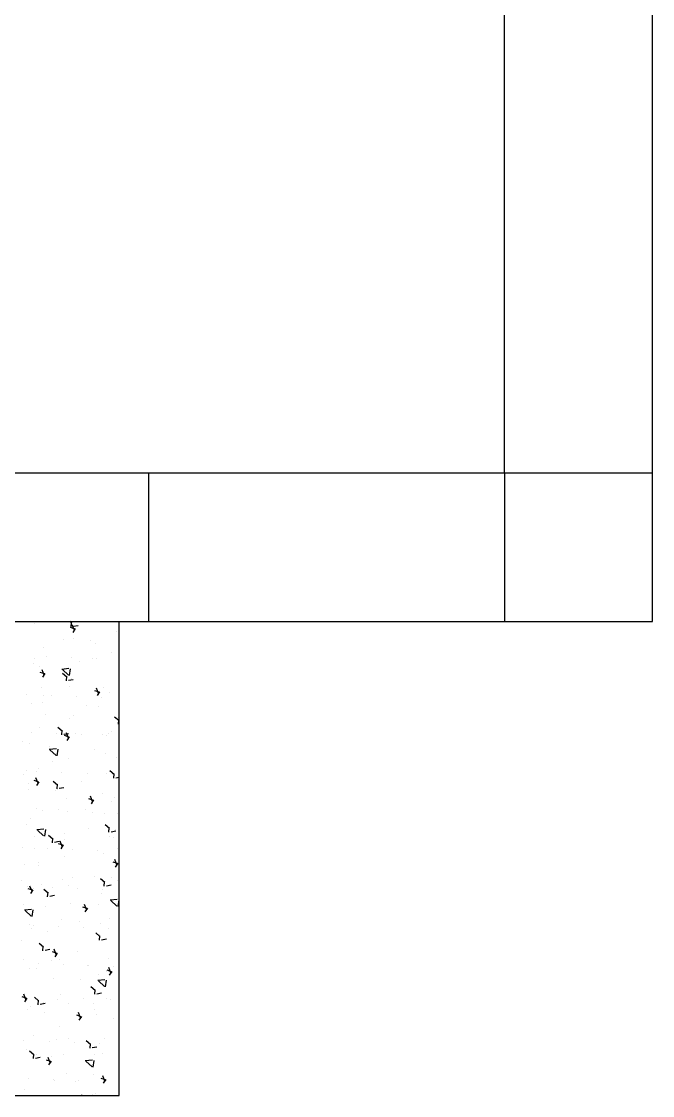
# Model space of a CAD drawing. Header units: metres. Extents: x -107920 to 223280, y -14950 to 38746.
# Drawn here: x 185465 to 186530, y 13950 to 15762 of the extents above; entities that cross this region are included whole.
import ezdxf

# ---------------------------------------------------------------- set-up
doc = ezdxf.new("R2010")
doc.units = ezdxf.units.M
for name, color, linetype in [('06A_结构柱', 4, 'Continuous'), ('07A_墙体', 4, 'Continuous'), ('WINDOW', 4, 'Continuous'), ('ZS-挡水台', 24, 'Continuous')]:
    doc.layers.add(name, color=color, linetype=linetype)

msp = doc.modelspace()

# ---------------------------------------------------------------- linework, layer by layer
at = {"layer": '06A_结构柱'}
for p, q in [((185680, 14999.6), (185430, 14999.6)), ((185680, 14749.6), (185680, 14999.6)), ((186530, 14999.6), (186280, 14999.6)), ((186280, 14999.6), (186280, 14749.6)), ((186530, 14749.6), (186530, 14999.6)), ((185430, 14749.6), (185680, 14749.6)), ((186280, 14749.6), (186530, 14749.6))]:
    msp.add_line(p, q, dxfattribs=at)
at = {"layer": '07A_墙体'}
for p, q in [((186530, 14749.6), (186530, 16399.6)), ((186280, 14999.6), (186280, 16299.6)), ((186280, 14999.6), (185430, 14999.6)), ((185430, 14749.6), (186380, 14749.6)), ((185430, 14749.6), (186530, 14749.6))]:
    msp.add_line(p, q, dxfattribs=at)
at = {"layer": 'WINDOW'}
for p, q in [((185630, 13949.6), (185630, 14749.6)), ((183730, 13949.6), (185630, 13949.6))]:
    msp.add_line(p, q, dxfattribs=at)
at = {"layer": 'ZS-挡水台', "color": 8, "linetype": 'Continuous'}
for p, q in [((185487.7, 14746.7), (185487.7, 14746.7)), ((185549.9, 14746.8), (185546.5, 14749.6)), ((185555.6, 14736.8), (185547.9, 14739.4)), ((185549, 14740.6), (185549.7, 14748.1)), ((185554.3, 14735), (185550.9, 14743.9)), ((185552.2, 14731.2), (185556.5, 14737.5)), ((185560.6, 14742.4), (185552.6, 14740.9)), ((185535.3, 14719.9), (185535.3, 14719.9)), ((185552.3, 14721.4), (185552.3, 14721.4)), ((185581.2, 14718.2), (185581.2, 14718.2)), ((185624.9, 14732.9), (185624.9, 14732.9)), ((185501.9, 14705.6), (185501.9, 14705.6)), ((185590.8, 14712.7), (185590.8, 14712.7)), ((185487.2, 14687.6), (185487.2, 14687.6)), ((185506.8, 14690.1), (185506.8, 14690.1)), ((185549.1, 14688.5), (185549.1, 14688.5)), ((185562.9, 14682.3), (185562.9, 14682.3)), ((185585.4, 14686.4), (185585.4, 14686.4)), ((185591.4, 14687), (185591.4, 14687)), ((185617.2, 14696.7), (185617.2, 14696.7)), ((185484.9, 14678.9), (185484.9, 14678.9)), ((185495.7, 14673.1), (185495.7, 14673.1)), ((185504.5, 14661), (185496.8, 14663.6)), ((185503.2, 14659.2), (185499.8, 14668.1)), ((185545.2, 14670.2), (185533.1, 14668.8)), ((185544.6, 14658.8), (185534.3, 14668.7)), ((185546.4, 14658.4), (185548.1, 14669.7)), ((185501.1, 14655.4), (185505.3, 14661.7)), ((185541.9, 14655.7), (185534.6, 14661.8)), ((185541.1, 14649.5), (185541.7, 14657.1)), ((185552.6, 14651.3), (185544.7, 14649.8)), ((185549.4, 14653.6), (185549.4, 14653.6)), ((185499.1, 14637.8), (185499.1, 14637.8)), ((185545.8, 14639.7), (185545.8, 14639.7)), ((185596.5, 14630.1), (185588.9, 14632.7)), ((185595.3, 14628.3), (185591.9, 14637.2)), ((185593.2, 14624.5), (185597.4, 14630.8)), ((185603.5, 14638.7), (185603.5, 14638.7)), ((185614.3, 14628.9), (185614.3, 14628.9)), ((185474.1, 14625.6), (185474.1, 14625.6)), ((185482, 14611.1), (185482, 14611.1)), ((185499.9, 14613.5), (185499.9, 14613.5)), ((185502.1, 14625), (185502.1, 14625)), ((185516.4, 14624.1), (185516.4, 14624.1)), ((185558.6, 14622.6), (185558.6, 14622.6)), ((185600.9, 14621), (185600.9, 14621)), ((185506.3, 14593.2), (185506.3, 14593.2)), ((185552.2, 14591.6), (185552.2, 14591.6)), ((185575.6, 14608.2), (185575.6, 14608.2)), ((185595.9, 14606.2), (185595.9, 14606.2)), ((185546.6, 14585.8), (185546.6, 14585.8)), ((185629.5, 14582.2), (185622.2, 14588.3)), ((185628.5, 14587.8), (185628.5, 14587.8)), ((185628.6, 14576), (185629.3, 14583.6)), ((185482.2, 14561.5), (185482.2, 14561.5)), ((185496.2, 14570), (185496.2, 14570)), ((185524.5, 14559.9), (185524.5, 14559.9)), ((185534, 14564.6), (185526.7, 14570.7)), ((185533.1, 14558.4), (185533.8, 14566)), ((185544.7, 14560.2), (185536.7, 14558.7)), ((185545.4, 14554.3), (185537.7, 14556.9)), ((185544.2, 14552.5), (185540.8, 14561.4)), ((185542, 14548.7), (185546.3, 14555)), ((185556.4, 14559.8), (185556.4, 14559.8)), ((185566.8, 14558.4), (185566.8, 14558.4)), ((185602.3, 14558.1), (185602.3, 14558.1)), ((185609, 14556.9), (185609, 14556.9)), ((185611.5, 14561.1), (185611.5, 14561.1)), ((185616.2, 14564.6), (185616.2, 14564.6)), ((185466.7, 14546.4), (185466.7, 14546.4)), ((185479.1, 14543.3), (185479.1, 14543.3)), ((185512.6, 14539.4), (185512.6, 14539.4)), ((185524.2, 14534.7), (185512.1, 14533.3)), ((185523.6, 14523.2), (185513.2, 14533.1)), ((185525.3, 14522.9), (185527.1, 14534.2)), ((185588.4, 14534.2), (185588.4, 14534.2)), ((185606.4, 14526.3), (185606.4, 14526.3)), ((185625.6, 14520), (185625.6, 14520)), ((185630, 14525.9), (185629.8, 14526)), ((185493.3, 14502.2), (185493.3, 14502.2)), ((185516.8, 14513), (185516.8, 14513)), ((185543.7, 14518), (185543.7, 14518)), ((185468.1, 14490.9), (185468.1, 14490.9)), ((185473.1, 14498.3), (185473.1, 14498.3)), ((185493, 14476.7), (185489.6, 14485.6)), ((185491.2, 14496.3), (185491.2, 14496.3)), ((185533.4, 14494.7), (185533.4, 14494.7)), ((185575.7, 14493.2), (185575.7, 14493.2)), ((185608.6, 14493.3), (185608.6, 14493.3)), ((185621.5, 14491.1), (185614.2, 14497.3)), ((185618, 14491.7), (185618, 14491.7)), ((185620.7, 14484.9), (185621.3, 14492.5)), ((185630, 14486.3), (185624.3, 14485.2)), ((185629, 14490.6), (185629, 14490.6)), ((185476.3, 14475.5), (185476.3, 14475.5)), ((185477.3, 14466.5), (185477.3, 14466.5)), ((185494.3, 14478.5), (185486.6, 14481.1)), ((185490.9, 14472.9), (185495.2, 14479.2)), ((185526, 14473.5), (185518.7, 14479.6)), ((185523.2, 14464.9), (185523.2, 14464.9)), ((185525.1, 14467.3), (185525.8, 14474.9)), ((185525.3, 14465.4), (185525.3, 14465.4)), ((185536.7, 14469.1), (185528.7, 14467.6)), ((185566.9, 14479.6), (185566.9, 14479.6)), ((185540.8, 14450.2), (185540.8, 14450.2)), ((185586.4, 14447.6), (185578.7, 14450.2)), ((185585.1, 14445.8), (185581.7, 14454.7)), ((185583, 14441.9), (185587.3, 14448.3)), ((185601.1, 14460.1), (185601.1, 14460.1)), ((185617, 14446.1), (185617, 14446.1)), ((185622.8, 14452.3), (185622.8, 14452.3)), ((185490.5, 14434.5), (185490.5, 14434.5)), ((185500.7, 14430.3), (185500.7, 14430.3)), ((185527.3, 14433.1), (185527.3, 14433.1)), ((185543, 14428.8), (185543, 14428.8)), ((185573.2, 14431.5), (185573.2, 14431.5)), ((185480.9, 14416.9), (185480.9, 14416.9)), ((185585.2, 14427.2), (185585.2, 14427.2)), ((185605.7, 14425.5), (185605.7, 14425.5)), ((185627.5, 14425.7), (185627.5, 14425.7)), ((185473.4, 14407.7), (185473.4, 14407.7)), ((185503.1, 14399.2), (185491.1, 14397.8)), ((185502.5, 14387.7), (185492.2, 14397.6)), ((185504.3, 14387.4), (185506.1, 14398.7)), ((185538, 14391.3), (185538, 14391.3)), ((185577.4, 14399.7), (185577.4, 14399.7)), ((185613.5, 14400), (185606.3, 14406.2)), ((185612.7, 14393.8), (185613.3, 14401.4)), ((185624.3, 14395.6), (185616.3, 14394.1)), ((185623.3, 14398), (185623.3, 14398)), ((185487.8, 14386.3), (185487.8, 14386.3)), ((185518, 14382.4), (185510.7, 14388.5)), ((185517.2, 14376.2), (185517.8, 14383.8)), ((185528.7, 14378), (185520.8, 14376.5)), ((185535.2, 14371.8), (185527.6, 14374.4)), ((185534, 14370), (185530.6, 14378.9)), ((185538, 14382.4), (185538, 14382.4)), ((185613.8, 14386.1), (185613.8, 14386.1)), ((185619.9, 14384.5), (185619.9, 14384.5)), ((185466.5, 14367.7), (185466.5, 14367.7)), ((185487.6, 14366.7), (185487.6, 14366.7)), ((185508.8, 14366.2), (185508.8, 14366.2)), ((185531.9, 14366.1), (185536.1, 14372.5)), ((185551.1, 14364.6), (185551.1, 14364.6)), ((185593.4, 14363.1), (185593.4, 14363.1)), ((185602.9, 14357.7), (185602.9, 14357.7)), ((185627.5, 14366.2), (185627.5, 14366.2)), ((185470.5, 14339.9), (185470.5, 14339.9)), ((185493.6, 14342.8), (185493.6, 14342.8)), ((185494.1, 14338.2), (185494.1, 14338.2)), ((185537.9, 14352.9), (185537.9, 14352.9)), ((185627.3, 14340.9), (185619.7, 14343.5)), ((185626.1, 14339.1), (185622.7, 14348)), ((185624, 14335.2), (185628.2, 14341.6)), ((185588, 14319.5), (185588, 14319.5)), ((185465.7, 14312.4), (185465.7, 14312.4)), ((185475.5, 14302.5), (185475.5, 14302.5)), ((185482.9, 14294.2), (185479.4, 14303.1)), ((185498.3, 14306.4), (185498.3, 14306.4)), ((185517.7, 14301), (185517.7, 14301)), ((185535.1, 14314.6), (185535.1, 14314.6)), ((185544.2, 14304.8), (185544.2, 14304.8)), ((185550.7, 14317.2), (185550.7, 14317.2)), ((185605.6, 14308.9), (185598.3, 14315.1)), ((185604.7, 14302.7), (185605.4, 14310.3)), ((185616.3, 14304.5), (185608.3, 14303.1)), ((185617.1, 14316.7), (185617.1, 14316.7)), ((185626.5, 14312), (185626.5, 14312)), ((185484.1, 14296), (185476.4, 14298.6)), ((185480.7, 14290.3), (185485, 14296.7)), ((185484.7, 14298.9), (185484.7, 14298.9)), ((185510, 14291.3), (185502.8, 14297.4)), ((185509.2, 14285.1), (185509.9, 14292.7)), ((185520.8, 14286.9), (185512.8, 14285.4)), ((185560, 14299.4), (185560, 14299.4)), ((185600, 14289.9), (185600, 14289.9)), ((185602.3, 14297.9), (185602.3, 14297.9)), ((185467.7, 14272.1), (185467.7, 14272.1)), ((185506.3, 14268.7), (185506.3, 14268.7)), ((185548.4, 14273), (185548.4, 14273)), ((185576.2, 14265.1), (185568.5, 14267.7)), ((185575, 14263.3), (185571.5, 14272.2)), ((185572.8, 14259.4), (185577.1, 14265.8)), ((185594.3, 14271.4), (185594.3, 14271.4)), ((185626.8, 14280.5), (185614.8, 14279.1)), ((185626.2, 14269), (185615.9, 14278.9)), ((185628, 14268.7), (185629.8, 14280)), ((185482.1, 14263.6), (185470.1, 14262.2)), ((185481.5, 14252.2), (185471.2, 14262.1)), ((185483.3, 14251.8), (185485.1, 14263.1)), ((185532.2, 14246.8), (185532.2, 14246.8)), ((185614.2, 14248.9), (185614.2, 14248.9)), ((185478.4, 14238.3), (185478.4, 14238.3)), ((185481.9, 14231.1), (185481.9, 14231.1)), ((185485, 14236.5), (185485, 14236.5)), ((185527.3, 14235), (185527.3, 14235)), ((185563.4, 14243.2), (185563.4, 14243.2)), ((185569.5, 14233.5), (185569.5, 14233.5)), ((185598.5, 14239.6), (185598.5, 14239.6)), ((185611.8, 14231.9), (185611.8, 14231.9)), ((185465.1, 14211.5), (185465.1, 14211.5)), ((185508.9, 14226.2), (185508.9, 14226.2)), ((185597.6, 14217.9), (185590.3, 14224)), ((185596.7, 14211.6), (185597.4, 14219.2)), ((185597.1, 14222.1), (185597.1, 14222.1)), ((185608.3, 14213.4), (185600.4, 14212)), ((185502.1, 14200.2), (185494.8, 14206.4)), ((185501.2, 14194), (185501.9, 14201.6)), ((185512.8, 14195.8), (185504.8, 14194.3)), ((185519, 14194.7), (185519, 14194.7)), ((185523.8, 14187.5), (185520.4, 14196.3)), ((185559, 14192.8), (185559, 14192.8)), ((185469.3, 14179.7), (185469.3, 14179.7)), ((185515.2, 14178.1), (185515.2, 14178.1)), ((185525.1, 14189.3), (185517.4, 14191.9)), ((185521.7, 14183.6), (185525.9, 14189.9)), ((185529.4, 14179), (185529.4, 14179)), ((185611.3, 14181.1), (185611.3, 14181.1)), ((185479, 14163.3), (185479, 14163.3)), ((185491.1, 14164.2), (185491.1, 14164.2)), ((185493.1, 14172.4), (185493.1, 14172.4)), ((185535.4, 14170.9), (185535.4, 14170.9)), ((185576.1, 14169.1), (185576.1, 14169.1)), ((185577.7, 14169.3), (185577.7, 14169.3)), ((185609.1, 14159.4), (185609.1, 14159.4)), ((185617.2, 14158.4), (185609.5, 14161)), ((185615.9, 14156.6), (185612.5, 14165.4)), ((185613.8, 14152.7), (185618, 14159)), ((185620, 14167.8), (185620, 14167.8)), ((185519.4, 14146.3), (185519.4, 14146.3)), ((185565.3, 14144.7), (185565.3, 14144.7)), ((185605.8, 14144.9), (185593.8, 14143.5)), ((185594.3, 14154.3), (185594.3, 14154.3)), ((185605.2, 14133.5), (185594.9, 14143.4)), ((185607, 14133.1), (185608.8, 14144.4)), ((185472.7, 14111.6), (185469.3, 14120.5)), ((185531.7, 14120.6), (185531.7, 14120.6)), ((185589.6, 14126.8), (185582.3, 14132.9)), ((185588.8, 14120.5), (185589.4, 14128.1)), ((185600.3, 14122.3), (185592.4, 14120.9)), ((185473.9, 14113.5), (185466.3, 14116.1)), ((185470.6, 14107.8), (185474.8, 14114.1)), ((185494.1, 14109.1), (185486.8, 14115.3)), ((185493.2, 14102.9), (185493.9, 14110.5)), ((185504.8, 14104.7), (185496.9, 14103.3)), ((185502.1, 14107.2), (185502.1, 14107.2)), ((185526.5, 14111.2), (185526.5, 14111.2)), ((185544.3, 14105.6), (185544.3, 14105.6)), ((185569.5, 14112.9), (185569.5, 14112.9)), ((185586.6, 14104.1), (185586.6, 14104.1)), ((185608.5, 14113.3), (185608.5, 14113.3)), ((185615.4, 14111.3), (185615.4, 14111.3)), ((185628.9, 14102.6), (185628.9, 14102.6)), ((185476.1, 14095.5), (185476.1, 14095.5)), ((185479.9, 14099.5), (185479.9, 14099.5)), ((185503.8, 14090.2), (185503.8, 14090.2)), ((185566, 14082.6), (185558.4, 14085.2)), ((185564.8, 14080.7), (185561.4, 14089.6)), ((185562.6, 14076.9), (185566.9, 14083.2)), ((185588.9, 14095), (185588.9, 14095)), ((185591.4, 14086.5), (185591.4, 14086.5)), ((185530, 14066.1), (185530, 14066.1)), ((185619.6, 14079.5), (185619.6, 14079.5)), ((185486.2, 14051.4), (185486.2, 14051.4)), ((185469.3, 14042.8), (185469.3, 14042.8)), ((185511.6, 14041.2), (185511.6, 14041.2)), ((185523.6, 14043.4), (185523.6, 14043.4)), ((185544.4, 14046.5), (185544.4, 14046.5)), ((185553.9, 14039.7), (185553.9, 14039.7)), ((185581.7, 14035.7), (185574.4, 14041.8)), ((185580.1, 14032.7), (185580.1, 14032.7)), ((185580.8, 14029.4), (185581.5, 14037)), ((185592.4, 14031.3), (185584.4, 14029.8)), ((185596.1, 14038.1), (185596.1, 14038.1)), ((185605.6, 14045.5), (185605.6, 14045.5)), ((185473.3, 14027.7), (185473.3, 14027.7)), ((185486.1, 14018), (185478.8, 14024.2)), ((185485.3, 14011.8), (185485.9, 14019.4)), ((185496.8, 14013.6), (185488.9, 14012.2)), ((185490.4, 14019.6), (185490.4, 14019.6)), ((185513.7, 14004.9), (185510.2, 14013.8)), ((185516.5, 14016.1), (185516.5, 14016.1)), ((185536.3, 14018), (185536.3, 14018)), ((185588.5, 14018.7), (185588.5, 14018.7)), ((185601.6, 14021), (185601.6, 14021)), ((185514.9, 14006.8), (185507.2, 14009.3)), ((185511.5, 14001.1), (185515.8, 14007.4)), ((185584.8, 14009.4), (185572.7, 14008)), ((185584.2, 13997.9), (185573.9, 14007.8)), ((185586, 13997.6), (185587.7, 14008.9)), ((185477.4, 13978.6), (185477.4, 13978.6)), ((185519.7, 13977.1), (185519.7, 13977.1)), ((185520.8, 13975.6), (185520.8, 13975.6)), ((185540.5, 13986.2), (185540.5, 13986.2)), ((185562, 13975.5), (185562, 13975.5)), ((185586.4, 13984.6), (185586.4, 13984.6)), ((185607, 13975.9), (185599.3, 13978.4)), ((185605.7, 13974), (185602.3, 13982.9)), ((185602.7, 13977.7), (185602.7, 13977.7)), ((185603.6, 13970.2), (185607.9, 13976.5)), ((185470.4, 13959.9), (185470.4, 13959.9)), ((185557.1, 13972.5), (185557.1, 13972.5)), ((185604.3, 13974), (185604.3, 13974)), ((185567.7, 13949.6), (185566.4, 13950.7)), ((185585.7, 13950.9), (185585.7, 13950.9)), ((185590.6, 13952.8), (185590.6, 13952.8))]:
    msp.add_line(p, q, dxfattribs=at)

doc.saveas('drawing.dxf')
